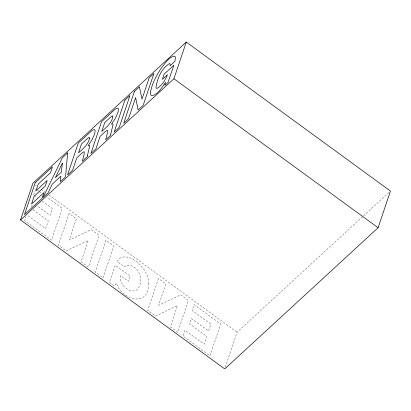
<?xml version="1.0" encoding="UTF-8"?>
<svg xmlns="http://www.w3.org/2000/svg" width="411" height="411" viewBox="0 0 411 411"><rect width="100%" height="100%" fill="white"/><g stroke="black" fill="none" stroke-linecap="round" stroke-linejoin="round"><path stroke-width="0.31" stroke-dasharray="2.06 1.54" d="M25.934 216.407L24.547 220.527L51.519 240.209L62.236 208.362L46.905 197.177M33.676 194.86L35.464 189.563M31.503 207.041L32.52 204.02M225.336 367.115L237.075 332.237L363.077 216.248M363.55 215.811L389.505 191.922M35.485 185.161L36.522 185.916M41.187 189.317L44.814 191.963M48.96 194.989L237.075 332.237M37.704 190.468L38.726 191.213M39.235 191.583L41.794 193.447M34.185 195.23L37.226 197.45M42.297 201.149L52.438 208.552L50.142 215.374L36.975 205.767M33.121 209.728L48.313 220.815L45.688 228.619L27.044 215.02M148.736 283.225C149.512 307.988 121.384 300.087 116.385 283.035L114.371 286.066L109.393 282.434L115.188 265.218L130.117 276.11L128.36 281.33L120.5 275.591C117.638 285.573 135.635 298.915 139.889 285.018C143.424 276.382 136.169 263.749 126.403 265.321L124.595 266.919L117.13 261.473C120.007 255.2 128.273 256.264 133.138 259.377C141.59 264.365 148.201 273.212 148.736 283.225M69.105 213.376L58.388 245.218L66.197 250.921L88.252 240.456L81.08 261.776L88.396 267.114L99.113 235.267L91.345 229.605L69.228 240.075L76.415 218.714L69.105 213.376M105.976 240.281L95.26 272.123L103.074 277.826L113.79 245.978L105.976 240.281M158.43 278.55L147.713 310.392L155.528 316.095L177.48 305.558L170.406 326.951L177.722 332.288L188.438 300.441L180.676 294.779L158.656 305.322L165.746 283.888L158.43 278.55M184.976 330.249L182.998 336.136L209.97 355.813L220.686 323.971L194.11 304.582L192.132 310.469L210.894 324.156L208.598 330.983L191.377 318.417L189.548 323.858L206.764 336.424L204.139 344.228L184.976 330.249"/><path stroke-width="0.62" d="M20.55 219.947L32.895 183.27L186.27 42.081L390.45 191.053L378.105 227.73L224.73 368.919L20.55 219.947L173.925 78.763L186.27 42.081M173.925 78.763L378.105 227.73M150.539 92.126L150.539 94.073L151.007 95.316L151.957 95.814C158.343 94.006 162.047 87.466 165.52 82.262L164.821 85.396L168.048 82.426L173.838 65.221L164.148 74.139L162.396 79.354L167.498 74.658C165.279 79.909 162.227 85.478 157.1 88.334L156.375 88.267L155.98 87.692C157.048 78.665 161.59 68.252 169.64 63.453L170.159 64.131L170.036 65.863L174.881 61.403L175.43 57.571L175.091 56.554L174.408 56.086C168.407 57.365 164.975 63.746 161.271 68.128C156.432 75.439 152.075 83.407 150.539 92.126M87.425 155.517L87.409 156.653L82.339 161.323L84.096 154.444L84.229 151.798L83.418 151.947L81.876 153.169L76.806 157.834L72.619 170.272L67.548 174.937L78.26 143.115L90.692 131.669L92.11 130.487L94.134 129.542L94.746 129.722L95.167 131.258L94.489 134.238L91.997 139.884L88.124 145.664L89.305 145.33L89.721 146.146L87.425 155.517M110.744 134.058L110.729 135.193L105.658 139.858L107.415 132.979L107.548 130.338L106.732 130.487L105.19 131.705L100.12 136.37L95.938 148.808L90.867 153.473L101.574 121.651L114.011 110.205L115.424 109.023L117.448 108.083L118.065 108.257L118.481 109.794L117.803 112.773L115.311 118.419L111.438 124.199L112.624 123.865L113.04 124.682L110.744 134.058M67.635 152.897L65.549 176.781L60.283 181.626L60.926 176.144L52.3 184.082L48.108 192.836L43.006 197.532L62.436 157.68L67.635 152.897M62.38 163.146L61.357 172.147L55.382 177.65L62.38 163.146M89.511 138.173C88.416 144.569 83.032 148.797 78.486 152.846L81.501 143.886L88.493 137.628L89.315 137.413L89.511 138.173M112.83 116.709C111.73 123.105 106.351 127.333 101.8 131.381L104.815 122.421L111.807 116.164L112.635 115.948L112.83 116.709M35.212 182.741L24.501 214.563L42.004 198.451L43.987 192.569L31.549 204.015L34.175 196.217L45.349 185.926L47.183 180.491L36.009 190.776L38.3 183.958L50.476 172.748L52.459 166.866L35.212 182.741M124.893 100.186L114.181 132.013L119.252 127.343L129.963 95.522L124.893 100.186M134.418 91.417L123.711 123.243L128.458 118.871L135.625 97.566L138.111 109.984L143.182 105.314L153.894 73.492L149.147 77.864L141.959 99.21L139.457 86.778L134.418 91.417"/></g></svg>
